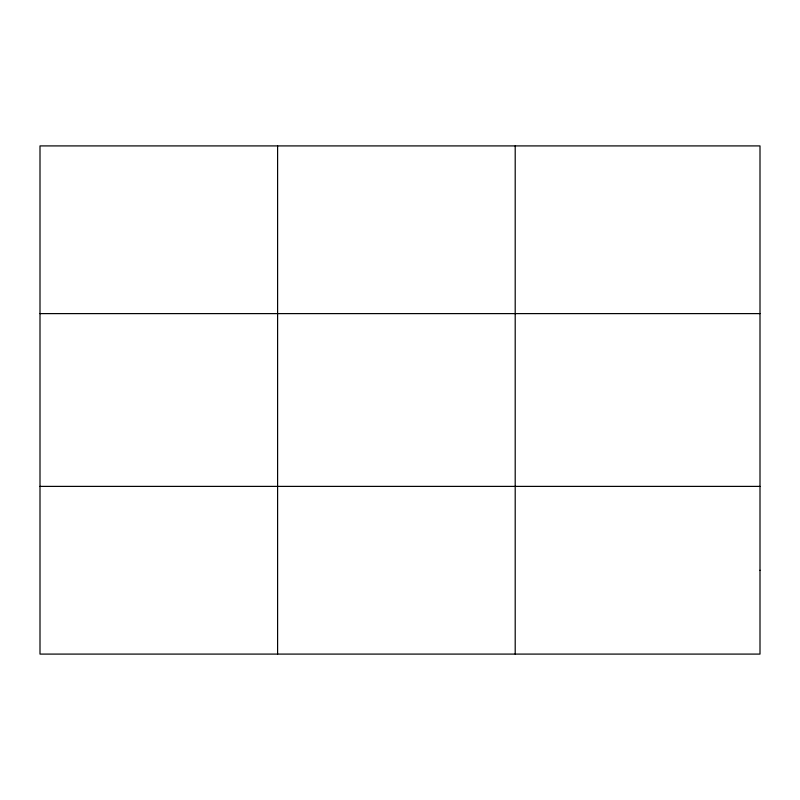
<?xml version="1.0" encoding="UTF-8"?>
<svg xmlns="http://www.w3.org/2000/svg" width="800" height="800" viewBox="0 0 800 800"><rect width="100%" height="100%" fill="white"/><g stroke="black" fill="none" stroke-linecap="round" stroke-linejoin="round"><path stroke-width="1.2" d="M277.6 145.91L277.6 654.09M515.2 145.91L515.2 654.09M40 313.61L760 313.61M40 486.39L760 486.39M760 570.24L760 654.09L40 654.09L40 145.91L760 145.91L760 570.24"/></g></svg>
